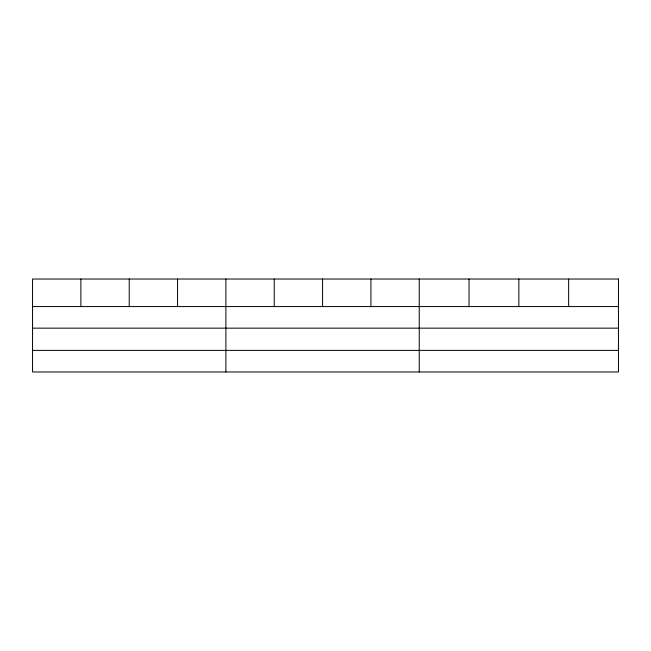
<?xml version="1.0" encoding="UTF-8"?>
<svg xmlns="http://www.w3.org/2000/svg" width="651" height="651" viewBox="0 0 651 651"><rect width="100%" height="100%" fill="white"/><g stroke="black" fill="none" stroke-linecap="round" stroke-linejoin="round"><path stroke-width="0.98" d="M32.55 306.572L618.45 306.572M32.55 328.153L618.45 328.153M32.55 350.393L618.45 350.393M568.648 279.027L568.648 306.572M518.847 279.027L518.847 306.572M469.045 279.027L469.045 306.572M419.244 279.027L419.244 371.973M370.907 279.027L370.907 306.572M322.57 279.027L322.57 306.572M274.234 279.027L274.234 306.572M225.897 279.027L225.897 371.973M177.56 279.027L177.56 306.572M129.224 279.027L129.224 306.572M80.887 279.027L80.887 306.572M618.45 279.027L32.55 279.027L32.55 371.973L618.45 371.973L618.45 279.027"/></g></svg>
